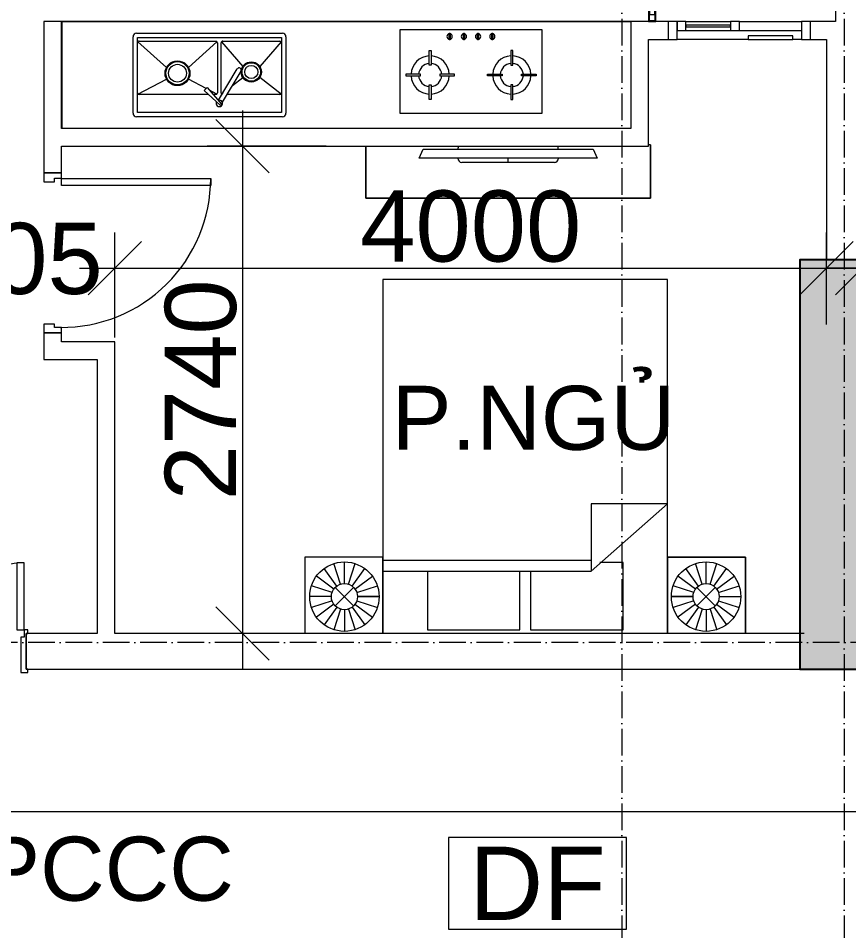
# Model space of a CAD drawing. Header units: millimetres. Extents: x -20144 to 122974, y -38328 to 48263.
# Drawn here: x 4557 to 9226, y 31329 to 36459 of the extents above; entities that cross this region are included whole.
import ezdxf
from ezdxf.enums import TextEntityAlignment as Align

# ---------------------------------------------------------------- set-up
doc = ezdxf.new("R2010")
doc.units = ezdxf.units.MM
doc.linetypes.add('Grid Line', pattern=[4.2, 3, -0.6, 0, -0.6])
for name, color, linetype, lineweight in [('CHU', 181, 'Continuous', 5), ('CUA', 31, 'Continuous', 9), ('DIM', 1, 'Continuous', 5), ('NET-CAT', 3, 'Continuous', 15), ('THIET BI', 44, 'Continuous', 5), ('TRUC', 225, 'Continuous', 5), ('X-COT HAM$0$LC.HA', 8, 'Continuous', 9), ('Y-GHI CHU PCCC$0$Z-CT1-GHI CHU TT$0$KI-HIEU', 6, 'Continuous', 13)]:
    doc.layers.add(name, color=color, linetype=linetype, lineweight=lineweight)
doc.styles.add('Arial_3', font='arial_0.ttf', dxfattribs={"height": 400})
doc.styles.add('Arial_4', font='arial_0.ttf', dxfattribs={"height": 360})
doc.styles.add('Arial_5', font='arial_0.ttf', dxfattribs={"height": 400})
doc.styles.add('TA1', font='arial_0.ttf')
doc.styles.add('Y-GHI CHU PCCC$0$Arial', font='arial_0.ttf')
doc.dimstyles.new('D_200_KTx2', dxfattribs={"dimtxt": 400, "dimasz": 300, "dimexe": 300, "dimexo": 300, "dimgap": 160, "dimtad": 1, "dimdec": 0, "dimzin": 9, "dimtxsty": 'TA1', "dimblk": 'ARCHTICK', "dimcen": 1, "dimdle": 300, "dimclrd": 256, "dimclre": 256, "dimclrt": 7, "dimadec": 0, "dimazin": 0, "dimtfac": 1, "dimtdec": 0, "dimtix": 1, "dimtmove": 1, "dimatfit": 3, "dimldrblk": 'ARCHTICK', "dimfxl": 0, "dimtolj": 1, "dimtzin": 0, "dimlwd": -1, "dimlwe": -1, "dimarcsym": 0})
doc.dimstyles.new('Diagonal_-_2mm_Arial', dxfattribs={"dimscale": 304.8, "dimtxt": 408.10376, "dimasz": 0.984252, "dimexe": 0.656168, "dimexo": 4.593176, "dimgap": 0.098425, "dimtad": 1, "dimdec": 0, "dimzin": 0, "dimdsep": 46, "dimtxsty": 'Arial_3', "dimblk1": 'OBLIQUE', "dimblk2": 'OBLIQUE', "dimsah": 1, "dimcen": 0.09, "dimdle": 0.656168, "dimazin": 0, "dimtfac": 1, "dimtdec": 4, "dimtix": 1, "dimtmove": 0, "dimatfit": 3, "dimfxl": 0, "dimtvp": 1, "dimtolj": 1, "dimtzin": 0, "dimlwd": 9, "dimlwe": 9, "dimarcsym": 0})

# ---------------------------------------------------------------- blocks, each defined once
blk = doc.blocks.new('ALC1807-ASCENT PLAZA-KET CAU_rvt-1-MẶT BẰNG TẦNG 5 ĐẾN TẦNG 22')
at = {"layer": 'X-COT HAM$0$LC.HA'}
h = blk.add_hatch(color=256, dxfattribs=at)
h.dxf.hatch_style = 1
h.paths.add_polyline_path([(9450.5, 35099.9), (8950.5, 35099.9), (8950.5, 32799.9), (9450.5, 32799.9)])
at = {"ltscale": 1000, "elevation": 0}
blk.add_lwpolyline([(9450.5, 35099.9), (8950.5, 35099.9), (8950.5, 32799.9), (9450.5, 32799.9)], close=True, dxfattribs=at)
blk = doc.blocks.new('X-GIUONG1 - X-GIUONG-V47-MẶT BẰNG TẦNG 5 ĐẾN TẦNG 22')
at = {"layer": 'THIET BI'}
for p, q in [((-1239, -10), (-1239, -439)), ((-1239, -439), (-1239, -10)), ((-1039.2, -147.8), (-1076.9, -31.8)), ((-1016.6, -144.2), (-1016.6, -22.2)), ((-993.9, -147.8), (-956.3, -31.8)), ((-800, -439), (-800, -10)), ((-800, -10), (-800, -2000)), ((-800, -10), (-800, -439)), ((-800, -10), (-800, -2000)), ((-550, -30), (-550, -410)), ((-30, -30), (-550, -30)), ((-30, -360), (-30, -30)), ((30, -30), (30, -360)), ((550, -30), (30, -30)), ((550, -360), (550, -30)), ((800, -10), (800, -439)), ((800, -2000), (800, -10)), ((800, -10), (800, -439)), ((800, -2000), (800, -10)), ((993.9, -147.8), (956.3, -31.8)), ((1016.6, -144.2), (1016.6, -22.2)), ((1039.2, -147.8), (1076.9, -31.8)), ((1239, -439), (1239, -10)), ((1239, -439), (1239, -10)), ((-1059.6, -158.2), (-1131.2, -59.5)), ((-973.5, -158.2), (-901.9, -59.5)), ((973.5, -158.2), (901.9, -59.5)), ((1059.6, -158.2), (1131.2, -59.5)), ((-1075.8, -174.4), (-1174.4, -102.7)), ((-957.4, -174.4), (-858.7, -102.7)), ((957.4, -174.4), (858.7, -102.7)), ((1075.8, -174.4), (1174.4, -102.7)), ((-1086.1, -194.8), (-1202.1, -157.1)), ((-1068.3, -269.1), (-964.8, -165.6)), ((-1068.3, -165.6), (-964.8, -269.1)), ((-947, -194.8), (-831, -157.1)), ((947, -194.8), (831, -157.1)), ((1068.3, -269.1), (964.8, -165.6)), ((1068.3, -165.6), (964.8, -269.1)), ((1086.1, -194.8), (1202.1, -157.1)), ((-1089.7, -217.4), (-1211.7, -217.4)), ((-1086.1, -240), (-1202.1, -277.7)), ((-947, -240), (-831, -277.7)), ((-943.4, -217.4), (-821.4, -217.4)), ((-821.4, -217.4), (-943.4, -217.4)), ((943.4, -217.4), (821.4, -217.4)), ((821.4, -217.4), (943.4, -217.4)), ((947, -240), (831, -277.7)), ((1086.1, -240), (1202.1, -277.7)), ((1089.7, -217.4), (1211.7, -217.4)), ((-1075.8, -260.4), (-1174.4, -332.1)), ((-1059.6, -276.6), (-1131.2, -375.2)), ((-1039.2, -287), (-1076.9, -402.9)), ((-1016.6, -290.5), (-1016.6, -412.5)), ((-993.9, -287), (-956.3, -402.9)), ((-973.5, -276.6), (-901.9, -375.2)), ((-957.4, -260.4), (-858.7, -332.1)), ((957.4, -260.4), (858.7, -332.1)), ((973.5, -276.6), (901.9, -375.2)), ((993.9, -287), (956.3, -402.9)), ((1016.6, -290.5), (1016.6, -412.5)), ((1039.2, -287), (1076.9, -402.9)), ((1059.6, -276.6), (1131.2, -375.2)), ((1075.8, -260.4), (1174.4, -332.1)), ((-370, -360), (-800, -740)), ((-550, -410), (-420, -410)), ((-370, -740), (-370, -360)), ((800, -360), (-370, -360)), ((-1239, -439), (-800, -439)), ((-800, -439), (-1239, -439)), ((-370, -420), (800, -420)), ((800, -439), (1239, -439)), ((800, -439), (1239, -439)), ((-800, -740), (-370, -740)), ((-800, -2000), (800, -2000)), ((-800, -2000), (800, -2000))]:
    blk.add_line(p, q, dxfattribs=at)
for centre, radius in [((-1016.6, -217.4), 195.1), ((1016.6, -217.4), 195.1), ((-1016.6, -217.4), 73.2), ((1016.6, -217.4), 73.2)]:
    blk.add_circle(centre, radius, dxfattribs=at)
blk = doc.blocks.new('X-BEP - X-BEP-1366087-MẶT BẰNG TẦNG 5 ĐẾN TẦNG 22')
at = {"layer": 'THIET BI'}
for p, q in [((3208.6, -600), (3208.6, 0)), ((3208.6, 0), (3208.6, -600)), ((508.6, -84.6), (508.6, -554.6)), ((1308.6, -84.6), (508.6, -84.6)), ((1308.6, -554.6), (1308.6, -84.6)), ((1948.6, -515), (1948.6, -85)), ((1968.6, -65), (2788.6, -65)), ((1973.6, -90), (2783.6, -90)), ((1973.6, -510), (1973.6, -90)), ((2783.6, -90), (2783.6, -510)), ((2808.6, -85), (2808.6, -515)), ((2305.8, -147.7), (2201.1, -322)), ((2390.9, -230.2), (2311.5, -136.1)), ((2318, -130.2), (2409.5, -212.3)), ((674.1, -162.5), (674.1, -245)), ((684.1, -162.5), (674.1, -162.5)), ((684.1, -245), (684.1, -162.5)), ((1133.1, -245), (1133.1, -162.5)), ((1133.1, -162.5), (1143.1, -162.5)), ((1143.1, -162.5), (1143.1, -245)), ((1976.5, -192.9), (2095.4, -286.6)), ((1983.6, -190), (2280.4, -190)), ((2328.1, -158.1), (2222.5, -333.8)), ((2310.7, -192.9), (2304, -198.2)), ((2313.6, -200), (2313.6, -480)), ((2333.6, -480), (2333.6, -200)), ((2336.5, -192.9), (2377.9, -214.7)), ((2343.6, -190), (2357, -190)), ((2384.6, -190), (2773.6, -190)), ((2780.7, -192.9), (2620.5, -277.4)), ((2783.6, -200), (2783.6, -480)), ((674.1, -245), (684.1, -245)), ((1143.1, -245), (1133.1, -245)), ((2249.8, -241), (2191.8, -286.6)), ((2409.5, -212.3), (2390.9, -230.2)), ((2396.7, -224.6), (2496.7, -277.4)), ((541.6, -295), (624.1, -295)), ((541.6, -305), (541.6, -295)), ((624.1, -305), (541.6, -305)), ((624.1, -295), (624.1, -305)), ((734.2, -305), (734.2, -295)), ((734.2, -295), (816.6, -295)), ((816.6, -305), (734.2, -305)), ((816.6, -295), (816.6, -305)), ((1000.6, -295), (1000.6, -305)), ((1083.1, -295), (1000.6, -295)), ((1000.6, -305), (1083.1, -305)), ((1083.1, -305), (1083.1, -295)), ((1193.1, -295), (1193.1, -305)), ((1275.6, -295), (1193.1, -295)), ((1193.1, -305), (1275.6, -305)), ((1275.6, -305), (1275.6, -295)), ((684.1, -355), (674.1, -355)), ((674.1, -355), (674.1, -437.5)), ((684.1, -437.5), (684.1, -355)), ((1133.1, -355), (1143.1, -355)), ((1133.1, -437.5), (1133.1, -355)), ((1143.1, -355), (1143.1, -437.5)), ((1976.5, -487.1), (2095.7, -347.8)), ((2310.7, -487.1), (2191.6, -347.8)), ((2336.5, -487.1), (2496.4, -342)), ((2780.7, -487.1), (2620.9, -342)), ((674.1, -437.5), (684.1, -437.5)), ((1143.1, -437.5), (1133.1, -437.5)), ((785.7, -496.7), (791.5, -496.7)), ((785.7, -536), (785.7, -496.7)), ((791.5, -496.7), (791.5, -536)), ((865.7, -496.7), (871.5, -496.7)), ((865.7, -536), (865.7, -496.7)), ((871.5, -496.7), (871.5, -536)), ((945.7, -496.7), (951.5, -496.7)), ((945.7, -536), (945.7, -496.7)), ((951.5, -496.7), (951.5, -536)), ((1025.7, -496.7), (1031.5, -496.7)), ((1025.7, -536), (1025.7, -496.7)), ((1031.5, -496.7), (1031.5, -536)), ((2783.6, -510), (1973.6, -510)), ((2303.6, -490), (1983.6, -490)), ((2773.6, -490), (2343.6, -490)), ((508.6, -554.6), (1308.6, -554.6)), ((791.5, -536), (785.7, -536)), ((871.5, -536), (865.7, -536)), ((951.5, -536), (945.7, -536)), ((1031.5, -536), (1025.7, -536)), ((2788.6, -535), (1968.6, -535)), ((10, -600), (3208.6, -600)), ((3208.6, -600), (10, -600))]:
    blk.add_line(p, q, dxfattribs=at)
for centre, radius in [((2558.6, -310), 70), ((2558.6, -310), 65), ((2143.6, -317), 57), ((2143.6, -317), 52), ((2143.6, -317), 37), ((2558.6, -310), 50)]:
    blk.add_circle(centre, radius, dxfattribs=at)
for centre, radius, start, end in [((1968.6, -85), 20, 90, 180), ((2788.6, -85), 20, 360, 90), ((2323.6, -140.5), 18.1, 330.6092, 289.5069), ((2318.5, -137.3), 7.15, 94.3974, 170.1542), ((679.1, -300), 107.5, 92.6659, 177.3341), ((679.1, -300), 107.5, 2.6659, 87.3341), ((1138.1, -300), 107.5, 92.6659, 177.3341), ((1138.1, -300), 107.5, 2.6659, 87.3341), ((1983.6, -200), 10, 90, 180), ((2303.6, -200), 10, 0, 62.411), ((2343.6, -200), 10, 90, 180), ((2773.6, -200), 10, 0, 90), ((679.1, -300), 65, 94.4117, 175.5883), ((679.1, -300), 65, 4.4117, 85.5883), ((1138.1, -300), 65, 94.4117, 175.5883), ((1138.1, -300), 65, 4.4117, 85.5883), ((679.1, -300), 107.5, 182.6659, 267.3341), ((679.1, -300), 65, 184.4117, 265.5883), ((679.1, -300), 65, 274.4117, 355.5883), ((679.1, -300), 107.5, 272.6659, 357.3341), ((1138.1, -300), 107.5, 182.6659, 267.3341), ((1138.1, -300), 65, 184.4117, 265.5883), ((1138.1, -300), 65, 274.4117, 355.5883), ((1138.1, -300), 107.5, 272.6659, 357.3341), ((2211.9, -327.7), 12.2, 152.0442, 329.8501), ((788.6, -516.3), 14.9, 101.2431, 258.7569), ((788.6, -516.3), 14.9, 281.2431, 78.7569), ((868.6, -516.3), 14.9, 101.2431, 258.7569), ((868.6, -516.3), 14.9, 281.2431, 78.7569), ((948.6, -516.3), 14.9, 101.2431, 258.7569), ((948.6, -516.3), 14.9, 281.2431, 78.7569), ((1028.6, -516.3), 14.9, 101.2431, 258.7569), ((1028.6, -516.3), 14.9, 281.2431, 78.7569), ((1983.6, -480), 10, 180, 270), ((2303.6, -480), 10, 270, 0), ((2343.6, -480), 10, 180, 270), ((2773.6, -480), 10, 270, 0), ((1968.6, -515), 20, 180, 270), ((2788.6, -515), 20, 270, 0)]:
    blk.add_arc(centre, radius, start, end, dxfattribs=at)
blk = doc.blocks.new('X-TV1 - X-TV 3-1305659-MẶT BẰNG TẦNG 5 ĐẾN TẦNG 22')
at = {"layer": 'THIET BI'}
for p, q in [((1600, 300), (0, 300)), ((0, 300), (0, 0)), ((0, 300), (1600, 300)), ((0, 0), (0, 300)), ((1600, 7.7), (1600, 300)), ((1600, 300), (1600, 7.7)), ((300, 75), (1300, 75)), ((322.5, 25), (300, 75)), ((540, 100), (1060, 100)), ((800, 100), (800, 75)), ((1300, 75), (1277.5, 25)), ((1277.5, 25), (322.5, 25)), ((0, 0), (10, 0))]:
    blk.add_line(p, q, dxfattribs=at)
for centre, start_param, end_param in [((540, 75), 0, 1.570796), ((1060, 75), 4.712389, 6.283185), ((540, 25), 1.570796, 2.33861), ((1060, 25), 3.944575, 4.712389)]:
    blk.add_ellipse(centre, major_axis=(0, 25), ratio=0.9, start_param=start_param, end_param=end_param, dxfattribs=at)
blk = doc.blocks.new('CUA PHONG NGU - Type 1-1365721-MẶT BẰNG TẦNG 5 ĐẾN TẦNG 22')
at = {"layer": 'CUA'}
for p, q in [((-317.5, 890.3), (-277.5, 890.3)), ((-317.5, 52.3), (-317.5, 890.3)), ((-277.5, 890.3), (-277.5, 52.3)), ((-277.5, 52.3), (-317.5, 52.3))]:
    blk.add_line(p, q, dxfattribs=at)
at = {"layer": 'CUA', "lineweight": 5}
for p, q in [((-318.5, 52.3), (-348.5, 52.3)), ((-348.5, 52.3), (-348.5, -47.7)), ((-318.5, 11.3), (-318.5, 52.3)), ((551.5, 52.3), (521.5, 52.3)), ((521.5, 52.3), (521.5, 11.3)), ((551.5, -47.7), (551.5, 52.3)), ((-298.5, 11.3), (-318.5, 11.3)), ((-298.5, -47.7), (-298.5, 11.3)), ((521.5, 11.3), (501.5, 11.3)), ((501.5, 11.3), (501.5, -47.7)), ((-348.5, -47.7), (-298.5, -47.7)), ((501.5, -47.7), (551.5, -47.7))]:
    blk.add_line(p, q, dxfattribs=at)
blk.add_arc((-317.5, 52.3), 838, 359.5, 90, dxfattribs=at)
blk = doc.blocks.new('CUA VAO CAN HO - Type 1-1365942-MẶT BẰNG TẦNG 5 ĐẾN TẦNG 22')
at = {"layer": 'CUA'}
for p, q in [((-487.5, 922.3), (-447.5, 922.3)), ((-487.5, 122.3), (-487.5, 922.3)), ((-447.5, 922.3), (-447.5, 122.3)), ((650.5, 499.3), (650.5, 122.3)), ((690.5, 499.3), (650.5, 499.3)), ((690.5, 122.3), (690.5, 499.3)), ((-447.5, 122.3), (-487.5, 122.3)), ((650.5, 122.3), (690.5, 122.3))]:
    blk.add_line(p, q, dxfattribs=at)
at = {"layer": 'CUA', "lineweight": 5}
for p, q in [((-488.5, 122.3), (-508.5, 122.3)), ((-508.5, 122.3), (-508.5, 102.3)), ((-488.5, 81.3), (-488.5, 122.3)), ((711.5, 122.3), (691.5, 122.3)), ((691.5, 122.3), (691.5, 81.3)), ((711.5, 102.3), (711.5, 122.3)), ((-508.5, 102.3), (-498.5, 102.3)), ((-498.5, 102.3), (-498.5, -97.7)), ((-468.5, 81.3), (-488.5, 81.3)), ((-468.5, -117.7), (-468.5, 81.3)), ((691.5, 81.3), (671.5, 81.3)), ((671.5, 81.3), (671.5, -117.7)), ((701.5, -97.7), (701.5, 102.3)), ((701.5, 102.3), (711.5, 102.3)), ((-498.5, -97.7), (-508.5, -97.7)), ((-508.5, -97.7), (-508.5, -117.7)), ((711.5, -97.7), (701.5, -97.7)), ((711.5, -117.7), (711.5, -97.7)), ((-508.5, -117.7), (-468.5, -117.7)), ((671.5, -117.7), (711.5, -117.7))]:
    blk.add_line(p, q, dxfattribs=at)
for centre, radius, start, end in [((-487.5, 122.3), 800, 359.5, 90), ((690.5, 122.3), 377, 90, 180.5)]:
    blk.add_arc(centre, radius, start, end, dxfattribs=at)
blk = doc.blocks.new('X-PHONG NGU 1 - X-PHONG NGU 850-1366086-MẶT BẰNG TẦNG 5 ĐẾN TẦNG 22')
at = {"layer": 'CUA'}
for p, q in [((-350, 50), (-400, 50)), ((-400, 50), (-400, -50)), ((-300, 50), (-350, 50)), ((-350, 50), (-350, 0)), ((-350, 0), (-350, 50)), ((-350, 0), (350, 0)), ((-350, -50), (-350, 0)), ((-300, 0), (-300, 50)), ((-300, 50), (-50, 50)), ((-300, 50), (-50, 50)), ((-50, 30), (-300, 30)), ((-300, 30), (-300, 20)), ((-300, 20), (-50, 20)), ((0, 50), (-50, 50)), ((-50, 50), (-50, 0)), ((-50, 20), (-50, 30)), ((0, 0), (0, 50)), ((0, 50), (350, 50)), ((400, 50), (350, 50)), ((350, 50), (350, 0)), ((350, 0), (350, -50)), ((400, -50), (400, 50)), ((-400, -50), (-350, -50)), ((50, -50), (-350, -50)), ((300, -30), (50, -30)), ((50, -30), (50, -50)), ((50, -50), (300, -50)), ((300, -50), (300, -30)), ((350, -50), (300, -50)), ((350, -50), (400, -50))]:
    blk.add_line(p, q, dxfattribs=at)
blk = doc.blocks.new('CUA SAN PHOI LUA1 - CUA SAN PHOI LUA 800-1384255-MẶT BẰNG TẦNG 5 ĐẾN TẦNG 22')
at = {"layer": 'CUA'}
for p, q in [((-360, -50), (-400, -50)), ((-400, -50), (-400, -90)), ((-360, -55), (-360, -50)), ((400, -50), (-360, -50)), ((960, -50), (960, -55)), ((1000, -50), (960, -50)), ((1000, -90), (1000, -50)), ((-400, -90), (-360, -90)), ((-395, -85), (-395, -55)), ((-395, -55), (-360, -55)), ((-360, -85), (-395, -85)), ((-260, -55), (-360, -55)), ((-360, -55), (-360, -85)), ((-360, -85), (-260, -85)), ((-360, -90), (-360, -85)), ((-360, -90), (960, -90)), ((-260, -85), (-260, -55)), ((-260, -55), (300, -55)), ((300, -65), (-260, -65)), ((-260, -65), (-260, -75)), ((-260, -75), (300, -75)), ((300, -85), (-260, -85)), ((400, -55), (300, -55)), ((300, -55), (300, -85)), ((300, -75), (300, -65)), ((300, -85), (400, -85)), ((400, -85), (400, -55)), ((400, -55), (960, -55)), ((960, -85), (400, -85)), ((960, -55), (995, -55)), ((995, -85), (960, -85)), ((960, -85), (960, -90)), ((960, -90), (1000, -90)), ((995, -55), (995, -85))]:
    blk.add_line(p, q, dxfattribs=at)
blk = doc.blocks.new('_Oblique')
at = {"color": 0, "linetype": 'ByBlock', "lineweight": -2}
blk.add_line((-0.5, -0.5), (0.5, 0.5), dxfattribs=at)
blk = doc.blocks.new('*D719')
at = {"layer": 'Defpoints', "color": 0, "transparency": 16777216}
for p in [(7688.3, 35739.9), (5817.9, 32999.9), (7503.3, 32999.9)]:
    blk.add_point(p, dxfattribs=at)
at = {"layer": 'DIM', "color": 0, "lineweight": 9, "transparency": 16777216}
for p, q in [((5817.9, 35939.9), (5817.9, 32799.9)), ((6288.3, 35739.9), (5617.9, 35739.9)), ((6103.3, 32999.9), (5617.9, 32999.9))]:
    blk.add_line(p, q, dxfattribs=at)
at = {"layer": 'DIM', "color": 0, "lineweight": 9, "transparency": 16777216, "xscale": 300, "yscale": 300, "zscale": 300}
for p, rotation in [((5817.9, 35739.9), 90), ((5817.9, 32999.9), 270)]:
    blk.add_blockref('_Oblique', p, dxfattribs=dict(at, rotation=rotation))
at = {"layer": 'DIM', "color": 0, "lineweight": 9, "transparency": 16777216, "insert": (5583.6, 34369.9), "char_height": 400, "attachment_point": 5, "rotation": 90, "style": 'Arial_3'}
blk.add_mtext('\\A1;2740', dxfattribs=at)
blk = doc.blocks.new('*D720')
at = {"layer": 'Defpoints', "color": 0, "transparency": 16777216}
for p in [(9100.5, 35053.8), (9100.5, 33338.1), (5100.5, 33263.9)]:
    blk.add_point(p, dxfattribs=at)
at = {"layer": 'DIM', "color": 0, "lineweight": 9, "transparency": 16777216}
for p, q in [((5100.5, 34663.9), (5100.5, 35253.8)), ((9100.5, 34738.1), (9100.5, 35253.8)), ((4900.5, 35053.8), (9300.5, 35053.8))]:
    blk.add_line(p, q, dxfattribs=at)
at = {"layer": 'DIM', "color": 0, "lineweight": 9, "transparency": 16777216, "xscale": 300, "yscale": 300, "zscale": 300, "rotation": 180}
blk.add_blockref('_Oblique', (5100.5, 35053.8), dxfattribs=at)
at = {"layer": 'DIM', "color": 0, "lineweight": 9, "transparency": 16777216, "xscale": 300, "yscale": 300, "zscale": 300}
blk.add_blockref('_Oblique', (9100.5, 35053.8), dxfattribs=at)
at = {"layer": 'DIM', "color": 0, "lineweight": 9, "transparency": 16777216, "insert": (7100.5, 35288), "char_height": 400, "attachment_point": 5, "style": 'Arial_3'}
blk.add_mtext('\\A1;4000', dxfattribs=at)
blk = doc.blocks.new('*D721')
at = {"layer": 'Defpoints', "color": 0, "transparency": 16777216}
for p in [(9300.5, 35053.8), (9300.5, 33338.1), (13300.5, 33263.9)]:
    blk.add_point(p, dxfattribs=at)
at = {"layer": 'DIM', "color": 0, "lineweight": 9, "transparency": 16777216}
for p, q in [((9300.5, 34738.1), (9300.5, 35253.8)), ((13300.5, 34663.9), (13300.5, 35253.8)), ((13500.5, 35053.8), (9100.5, 35053.8))]:
    blk.add_line(p, q, dxfattribs=at)
at = {"layer": 'DIM', "color": 0, "lineweight": 9, "transparency": 16777216, "xscale": 300, "yscale": 300, "zscale": 300, "rotation": 180}
blk.add_blockref('_Oblique', (9300.5, 35053.8), dxfattribs=at)
at = {"layer": 'DIM', "color": 0, "lineweight": 9, "transparency": 16777216, "xscale": 300, "yscale": 300, "zscale": 300}
blk.add_blockref('_Oblique', (13300.5, 35053.8), dxfattribs=at)
at = {"layer": 'DIM', "color": 0, "lineweight": 9, "transparency": 16777216, "insert": (11300.5, 35288), "char_height": 400, "attachment_point": 5, "style": 'Arial_3'}
blk.add_mtext('\\A1;4000', dxfattribs=at)
blk = doc.blocks.new('_ArchTick')
at = {"color": 0, "const_width": 0.15}
blk.add_lwpolyline([(-0.5, -0.5), (0.5, 0.5)], dxfattribs=at)
blk = doc.blocks.new('*D724')
at = {"layer": 'Defpoints', "color": 0, "transparency": 16777216}
for p in [(-1824.5, 32049.9), (28200.5, 31999.1), (28200.5, 31299.9)]:
    blk.add_point(p, dxfattribs=at)
at = {"layer": 'DIM', "transparency": 16777216}
for p, q in [((28200.5, 31599.9), (28200.5, 32299.1)), ((-2124.5, 31999.1), (28500.5, 31999.1)), ((-1824.5, 31749.9), (-1824.5, 31699.1))]:
    blk.add_line(p, q, dxfattribs=at)
at = {"layer": 'DIM', "transparency": 16777216, "xscale": 300, "yscale": 300, "zscale": 300, "rotation": 180}
blk.add_blockref('_ArchTick', (-1824.5, 31999.1), dxfattribs=at)
at = {"layer": 'DIM', "transparency": 16777216, "xscale": 300, "yscale": 300, "zscale": 300}
blk.add_blockref('_ArchTick', (28200.5, 31999.1), dxfattribs=at)
at = {"layer": 'DIM', "color": 7, "transparency": 16777216, "insert": (13188, 32363.4), "char_height": 400, "attachment_point": 5, "style": 'TA1'}
blk.add_mtext('\\A1;30025', dxfattribs=at)
blk = doc.blocks.new('Y-GHI CHU PCCC$0$A$C67775D76')
at = {"color": 8, "ltscale": 30}
blk.add_lwpolyline([(-266.7, -137.5), (266.7, -137.5), (266.7, 137.5), (-266.7, 137.5)], close=True, dxfattribs=at)
at = {"color": 8, "style": 'Y-GHI CHU PCCC$0$Arial'}
blk.add_text('DF', height=220, dxfattribs=at).set_placement((0, 0), align=Align.MIDDLE_CENTER)

msp = doc.modelspace()

# ---------------------------------------------------------------- linework, layer by layer
at = {"layer": 'NET-CAT'}
for p, q in [((9150.5, 39119.9), (9150.5, 36439.9)), ((4800.5, 36439.9), (4700.5, 36439.9)), ((4700.5, 36439.9), (4700.5, 35589.9)), ((4800.5, 35839.9), (4800.5, 36439.9)), ((8000.5, 36439.9), (8000.5, 35839.9)), ((8100.5, 36439.9), (8000.5, 36439.9)), ((8210.5, 36439.9), (8100.5, 36439.9)), ((9100.5, 36439.9), (9010.5, 36439.9)), ((9150.5, 36439.9), (9100.5, 36439.9)), ((8100.5, 36339.9), (8210.5, 36339.9)), ((8100.5, 35739.9), (8100.5, 36339.9)), ((9010.5, 36339.9), (9100.5, 36339.9)), ((9100.5, 36339.9), (9100.5, 35099.9)), ((8000.5, 35839.9), (4800.5, 35839.9)), ((4800.5, 35589.9), (4800.5, 35739.9)), ((4800.5, 35739.9), (8100.5, 35739.9)), ((4700.5, 35589.9), (4800.5, 35589.9)), ((4700.5, 34689.9), (4700.5, 34539.9)), ((4800.5, 34689.9), (4700.5, 34689.9)), ((4800.5, 34639.9), (4800.5, 34689.9)), ((5100.5, 34639.9), (4800.5, 34639.9)), ((5100.5, 32999.9), (5100.5, 34639.9)), ((4700.5, 34539.9), (5000.5, 34539.9)), ((5000.5, 34539.9), (5000.5, 32999.9)), ((5000.5, 32999.9), (4600.5, 32999.9)), ((4600.5, 32999.9), (4600.5, 32799.9)), ((8975.5, 32999.9), (5100.5, 32999.9)), ((4600.5, 32799.9), (8975.5, 32799.9))]:
    msp.add_line(p, q, dxfattribs=at)
at = {"layer": 'TRUC', "linetype": 'Grid Line', "ltscale": 50}
for p, q in [((7950.5, 43599.9), (7950.5, -4500.1)), ((9200.5, 43599.9), (9200.5, -7167.6)), ((43000.5, 32949.9), (-12092.4, 32949.9))]:
    msp.add_line(p, q, dxfattribs=at)

# ---------------------------------------------------------------- block references
at = {"lineweight": 5}
msp.add_blockref('ALC1807-ASCENT PLAZA-KET CAU_rvt-1-MẶT BẰNG TẦNG 5 ĐẾN TẦNG 22', (0, 0), dxfattribs=at)
at = {"layer": 'CUA'}
for name, p, rotation in [('CUA SAN PHOI LUA1 - CUA SAN PHOI LUA 800-1384255-MẶT BẰNG TẦNG 5 ĐẾN TẦNG 22', (8050.5, 36839.9), 90.00000000000067), ('CUA PHONG NGU - Type 1-1365721-MẶT BẰNG TẦNG 5 ĐẾN TẦNG 22', (4748.3, 35241.4), 269.9999999999999)]:
    msp.add_blockref(name, p, dxfattribs=dict(at, rotation=rotation))
for name, p in [('X-PHONG NGU 1 - X-PHONG NGU 850-1366086-MẶT BẰNG TẦNG 5 ĐẾN TẦNG 22', (8610.5, 36389.9)), ('CUA VAO CAN HO - Type 1-1365942-MẶT BẰNG TẦNG 5 ĐẾN TẦNG 22', (3899.1, 32897.7))]:
    msp.add_blockref(name, p, dxfattribs=at)
at = {"layer": 'THIET BI', "rotation": 180}
for name, p in [('X-BEP - X-BEP-1366087-MẶT BẰNG TẦNG 5 ĐẾN TẦNG 22', (8010.5, 35839.9)), ('X-TV1 - X-TV 3-1305659-MẶT BẰNG TẦNG 5 ĐẾN TẦNG 22', (8110.5, 35747.7)), ('X-GIUONG1 - X-GIUONG-V47-MẶT BẰNG TẦNG 5 ĐẾN TẦNG 22', (7406.9, 32989.9))]:
    msp.add_blockref(name, p, dxfattribs=at)
at = {"layer": 'Y-GHI CHU PCCC$0$Z-CT1-GHI CHU TT$0$KI-HIEU', "color": 8, "xscale": 1.875, "yscale": 1.875, "zscale": 1.875}
msp.add_blockref('Y-GHI CHU PCCC$0$A$C67775D76', (7475.4, 31596.2), dxfattribs=at)

# ---------------------------------------------------------------- texts
at = {"layer": 'CHU', "color": 7, "line_spacing_factor": 0.936439}
for s, insert, char_height, width, attachment_point, style in [('\\pt2540,5080,7620,10160,12700,15240,17780,20320,22860,25400,27940,30480,33020,35560,38100,40640,43180,45720,48260,50800,53340,55880,58420,60960,63500,66040,68580,71120,73660,76200,78740,81280;CH5-05', (5031.8, 35308.8), 400, 2002.58, 3, 'Arial_5'), ('\\pt2540.0016,5079.9996,7620.0012,10159.9992,12700.0008,15239.9988,17780.0004,20319.9984,22860,25400.0016,27939.9996,30480.0012,33019.9992,35560.0008,38099.9988,40640.0004,43179.9984,45720,48260.0016,50799.9996,53340.0012,55879.9992,58420.0008,60959.9988,63500.0004,66039.9984,68580,71120.0016,73659.9996,76200.0012,78739.9992,81280.0008;P.NGỦ', (6656.8, 34392.7), 360, 1589.74, 1, 'Arial_4'), ('\\pt2540.0016,5079.9996,7620.0012,10159.9992,12700.0008,15239.9988,17780.0004,20319.9984,22860,25400.0016,27939.9996,30480.0012,33019.9992,35560.0008,38099.9988,40640.0004,43179.9984,45720,48260.0016,50799.9996,53340.0012,55879.9992,58420.0008,60959.9988,63500.0004,66039.9984,68580,71120.0016,73659.9996,76200.0012,78739.9992,81280.0008;PCCC', (4343.9, 31858), 360, 1430.16, 1, 'Arial_4')]:
    msp.add_mtext(s, dxfattribs=dict(at, insert=insert, char_height=char_height, width=width, attachment_point=attachment_point, style=style))

# ---------------------------------------------------------------- dimensions: what is measured, and where the dimension line sits
at = {"layer": 'DIM', "lineweight": 9}
for base, p1, p2, angle, picture, middle in [((5817.9, 32999.9), (7688.3, 35739.9), (7503.3, 32999.9), 90, '*D719', (5583.6, 34369.9)), ((9300.5, 35053.8), (13300.5, 33263.9), (9300.5, 33338.1), 180, '*D721', (11300.5, 35288))]:
    dim = msp.add_linear_dim(base=base, p1=p1, p2=p2, angle=angle, dimstyle='Diagonal_-_2mm_Arial', override={"dimpost": '<>', "dimfxl": 4203.646187}, dxfattribs=at)
    dim.commit()
    dim.dimension.update_dxf_attribs({"geometry": picture, "text_midpoint": middle})
dim = msp.add_linear_dim(base=(9100.5, 35053.8), p1=(5100.5, 33263.9), p2=(9100.5, 33338.1), dimstyle='Diagonal_-_2mm_Arial', override={"dimpost": '<>', "dimfxl": 4203.646187}, dxfattribs=at)
dim.commit()
dim.dimension.update_dxf_attribs({"geometry": '*D720', "text_midpoint": (7100.5, 35288)})
at = {"layer": 'DIM'}
dim = msp.add_linear_dim(base=(28200.5, 31999.1), p1=(-1824.5, 32049.9), p2=(28200.5, 31299.9), dimstyle='D_200_KTx2', dxfattribs=at)
dim.commit()
dim.dimension.update_dxf_attribs({"geometry": '*D724', "text_midpoint": (13188, 32363.4)})

doc.saveas('drawing.dxf')
